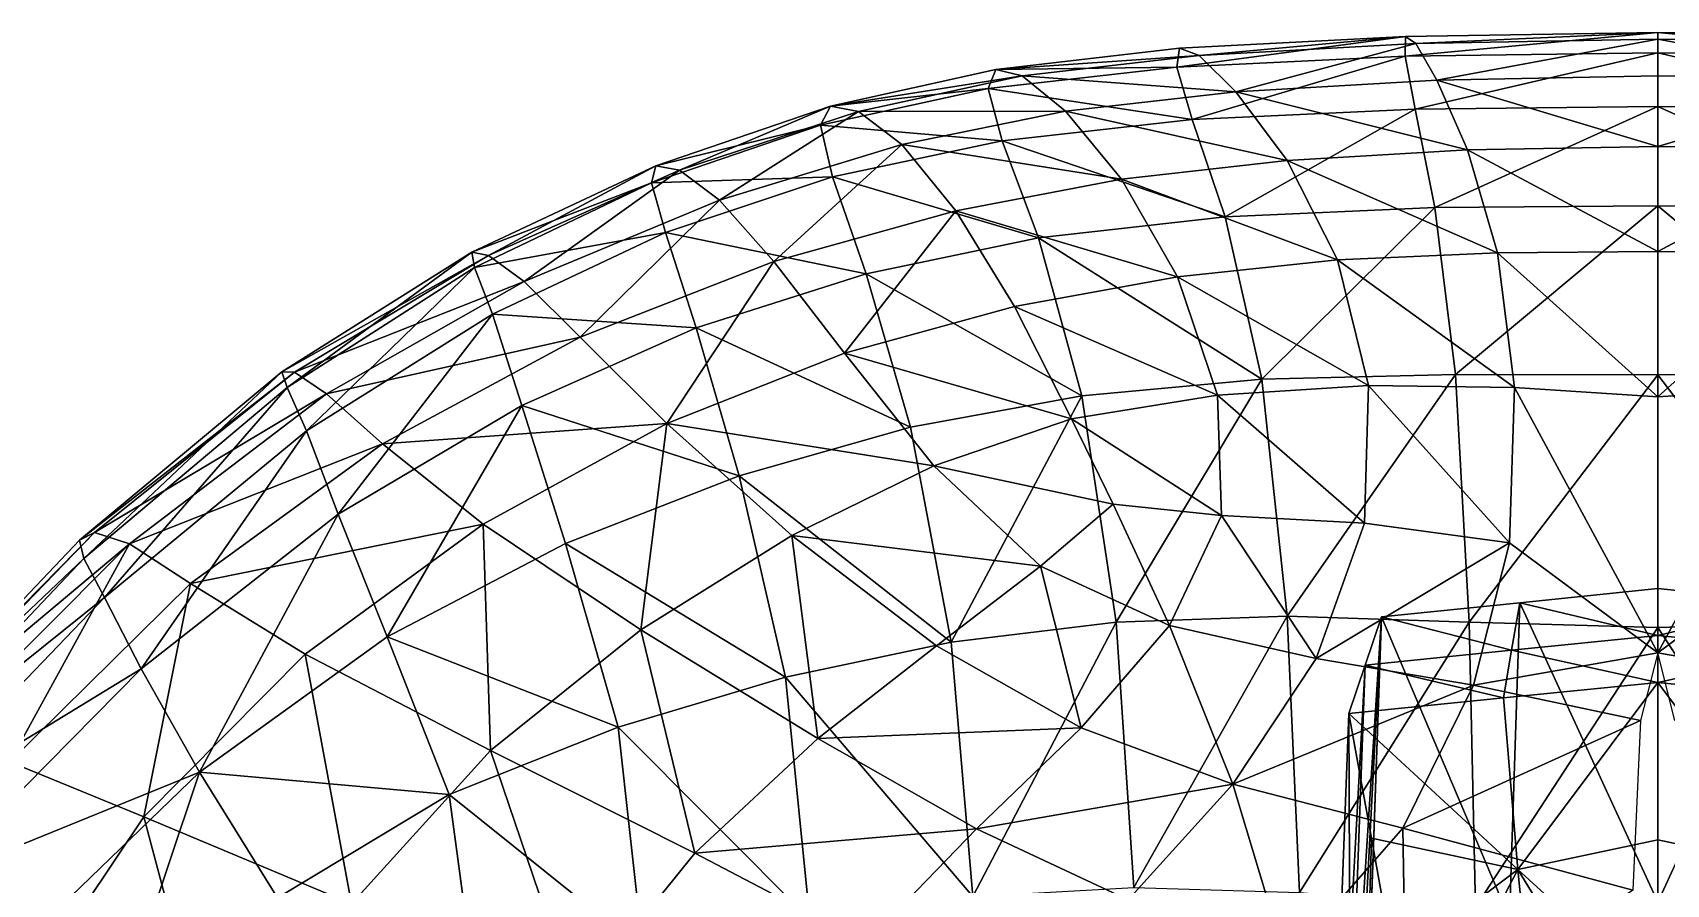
# Model space of a CAD drawing. Extents: x -25.2 to 25.3, y -25.7 to 25.2.
# Drawn here: x -15.19 to 0.12, y 17.17 to 25.16 of the extents above; entities that cross this region are included whole.
import ezdxf

# ---------------------------------------------------------------- set-up
doc = ezdxf.new("R2010")
doc.units = 0

msp = doc.modelspace()

# ---------------------------------------------------------------- linework, layer by layer
for points in [[(-4.467, 24.838, -56.462), (-2.325, 24.941, -56.376), (-2.321, 25.126, -58.22)], [(-4.467, 24.838, -56.462), (-2.321, 25.126, -58.22), (-4.44, 25.016, -58.314)], [(-4.256, 24.946, -59.961), (-4.44, 25.016, -58.314), (-2.321, 25.126, -58.22)], [(-4.256, 24.946, -59.961), (-2.321, 25.126, -58.22), (-2.224, 25.059, -59.857)], [(-2.325, 24.941, -56.376), (0.043, 24.971, -56.325), (0.043, 25.162, -58.16)], [(-2.325, 24.941, -56.376), (0.043, 25.162, -58.16), (-2.321, 25.126, -58.22)], [(-2.224, 25.059, -59.857), (-2.321, 25.126, -58.22), (0.043, 25.162, -58.16)], [(-2.224, 25.059, -59.857), (0.043, 25.162, -58.16), (0.043, 25.1, -59.794)], [(2.411, 24.941, -56.376), (2.407, 25.126, -58.22), (0.043, 25.162, -58.16)], [(2.411, 24.941, -56.376), (0.043, 25.162, -58.16), (0.043, 24.971, -56.325)], [(2.31, 25.059, -59.857), (0.043, 25.1, -59.794), (0.043, 25.162, -58.16)], [(2.31, 25.059, -59.857), (0.043, 25.162, -58.16), (2.407, 25.126, -58.22)], [(-6.162, 24.817, -58.351), (-4.467, 24.838, -56.462), (-4.44, 25.016, -58.314)], [(-6.162, 24.817, -58.351), (-4.44, 25.016, -58.314), (-4.256, 24.946, -59.961)], [(-3.913, 24.606, -61.464), (-4.256, 24.946, -59.961), (-2.224, 25.059, -59.857)], [(-3.913, 24.606, -61.464), (-2.224, 25.059, -59.857), (-2.027, 24.717, -61.361)], [(-2.232, 24.443, -54.406), (0.043, 24.971, -56.325), (-2.325, 24.941, -56.376)], [(-2.232, 24.443, -54.406), (0.043, 24.468, -54.363), (0.043, 24.971, -56.325)], [(-2.027, 24.717, -61.361), (-2.224, 25.059, -59.857), (0.043, 25.1, -59.794)], [(-2.027, 24.717, -61.361), (0.043, 25.1, -59.794), (0.043, 24.757, -61.304)], [(2.113, 24.717, -61.361), (0.043, 24.757, -61.304), (0.043, 25.1, -59.794)], [(2.113, 24.717, -61.361), (0.043, 25.1, -59.794), (2.31, 25.059, -59.857)], [(2.318, 24.443, -54.406), (2.411, 24.941, -56.376), (0.043, 24.971, -56.325)], [(2.318, 24.443, -54.406), (0.043, 24.971, -56.325), (0.043, 24.468, -54.363)], [(-7.713, 24.471, -58.383), (-6.235, 24.638, -56.51), (-6.162, 24.817, -58.351)], [(-7.713, 24.471, -58.383), (-6.162, 24.817, -58.351), (-5.915, 24.756, -60.01)], [(-6.235, 24.638, -56.51), (-4.321, 24.346, -54.487), (-4.467, 24.838, -56.462)], [(-6.162, 24.817, -58.351), (-6.235, 24.638, -56.51), (-4.467, 24.838, -56.462)], [(-6.162, 24.817, -58.351), (-4.256, 24.946, -59.961), (-5.915, 24.756, -60.01)], [(-5.915, 24.756, -60.01), (-4.256, 24.946, -59.961), (-3.913, 24.606, -61.464)], [(-4.321, 24.346, -54.487), (-2.325, 24.941, -56.376), (-4.467, 24.838, -56.462)], [(-4.321, 24.346, -54.487), (-2.232, 24.443, -54.406), (-2.325, 24.941, -56.376)], [(-7.713, 24.471, -58.383), (-5.915, 24.756, -60.01), (-7.449, 24.422, -60.057)], [(-7.449, 24.422, -60.057), (-5.915, 24.756, -60.01), (-5.51, 24.425, -61.536)], [(-5.915, 24.756, -60.01), (-3.913, 24.606, -61.464), (-5.51, 24.425, -61.536)], [(-3.913, 24.606, -61.464), (-2.027, 24.717, -61.361), (-1.74, 24.061, -62.8)], [(-2.027, 24.717, -61.361), (0.043, 24.757, -61.304), (0.043, 24.093, -62.761)], [(-2.027, 24.717, -61.361), (0.043, 24.093, -62.761), (-1.74, 24.061, -62.8)], [(2.113, 24.717, -61.361), (0.043, 24.093, -62.761), (0.043, 24.757, -61.304)], [(2.113, 24.717, -61.361), (1.827, 24.061, -62.8), (0.043, 24.093, -62.761)], [(-7.713, 24.471, -58.383), (-7.805, 24.294, -56.548), (-6.235, 24.638, -56.51)], [(-7.805, 24.294, -56.548), (-6.102, 24.147, -54.545), (-6.235, 24.638, -56.51)], [(-6.235, 24.638, -56.51), (-6.102, 24.147, -54.545), (-4.321, 24.346, -54.487)], [(-5.51, 24.425, -61.536), (-3.913, 24.606, -61.464), (-3.431, 23.963, -62.882)], [(-3.913, 24.606, -61.464), (-1.74, 24.061, -62.8), (-3.431, 23.963, -62.882)], [(-7.805, 24.294, -56.548), (-7.713, 24.471, -58.383), (-9.349, 23.913, -58.471)], [(-9.128, 23.872, -60.16), (-9.349, 23.913, -58.471), (-7.713, 24.471, -58.383)], [(-9.128, 23.872, -60.16), (-7.713, 24.471, -58.383), (-7.449, 24.422, -60.057)], [(-8.753, 23.591, -61.717), (-9.128, 23.872, -60.16), (-7.449, 24.422, -60.057)], [(-8.753, 23.591, -61.717), (-7.449, 24.422, -60.057), (-7.045, 24.111, -61.608)], [(-7.449, 24.422, -60.057), (-5.51, 24.425, -61.536), (-7.045, 24.111, -61.608)], [(-7.045, 24.111, -61.608), (-5.51, 24.425, -61.536), (-4.983, 23.787, -62.966)], [(-5.51, 24.425, -61.536), (-3.431, 23.963, -62.882), (-4.983, 23.787, -62.966)], [(-4.012, 23.433, -52.508), (-2.232, 24.443, -54.406), (-4.321, 24.346, -54.487)], [(-4.012, 23.433, -52.508), (-2.048, 23.52, -52.429), (-2.232, 24.443, -54.406)], [(-2.048, 23.52, -52.429), (0.043, 24.468, -54.363), (-2.232, 24.443, -54.406)], [(-2.048, 23.52, -52.429), (0.043, 23.538, -52.384), (0.043, 24.468, -54.363)], [(2.134, 23.52, -52.429), (2.318, 24.443, -54.406), (0.043, 24.468, -54.363)], [(2.134, 23.52, -52.429), (0.043, 24.468, -54.363), (0.043, 23.538, -52.384)], [(-7.694, 23.808, -54.584), (-7.805, 24.294, -56.548), (-9.391, 23.753, -56.608)], [(-7.805, 24.294, -56.548), (-9.349, 23.913, -58.471), (-9.391, 23.753, -56.608)], [(-7.805, 24.294, -56.548), (-7.694, 23.808, -54.584), (-6.102, 24.147, -54.545)], [(-6.102, 24.147, -54.545), (-4.012, 23.433, -52.508), (-4.321, 24.346, -54.487)], [(-7.045, 24.111, -61.608), (-8.243, 23.016, -63.167), (-8.753, 23.591, -61.717)], [(-7.045, 24.111, -61.608), (-6.539, 23.489, -63.058), (-8.243, 23.016, -63.167)], [(-7.694, 23.808, -54.584), (-5.762, 23.236, -52.551), (-6.102, 24.147, -54.545)], [(-7.045, 24.111, -61.608), (-4.983, 23.787, -62.966), (-6.539, 23.489, -63.058)], [(-6.102, 24.147, -54.545), (-5.762, 23.236, -52.551), (-4.012, 23.433, -52.508)], [(-3.431, 23.963, -62.882), (-1.74, 24.061, -62.8), (-1.46, 23.095, -64.062)], [(-1.74, 24.061, -62.8), (0.043, 24.093, -62.761), (0.043, 23.107, -64.045)], [(-1.74, 24.061, -62.8), (0.043, 23.107, -64.045), (-1.46, 23.095, -64.062)], [(1.827, 24.061, -62.8), (0.043, 23.107, -64.045), (0.043, 24.093, -62.761)], [(1.827, 24.061, -62.8), (1.546, 23.095, -64.062), (0.043, 23.107, -64.045)], [(-9.391, 23.753, -56.608), (-9.349, 23.913, -58.471), (-11.075, 23.103, -58.558)], [(-10.918, 23.071, -60.265), (-11.075, 23.103, -58.558), (-9.349, 23.913, -58.471)], [(-10.918, 23.071, -60.265), (-9.349, 23.913, -58.471), (-9.128, 23.872, -60.16)], [(-4.983, 23.787, -62.966), (-3.431, 23.963, -62.882), (-2.959, 23.03, -64.109)], [(-3.431, 23.963, -62.882), (-1.46, 23.095, -64.062), (-2.959, 23.03, -64.109)], [(-9.391, 23.753, -56.608), (-11.075, 23.103, -58.558), (-11.05, 22.958, -56.663)], [(-9.259, 23.288, -54.617), (-9.391, 23.753, -56.608), (-11.05, 22.958, -56.663)], [(-10.584, 22.826, -61.828), (-10.918, 23.071, -60.265), (-9.128, 23.872, -60.16)], [(-10.584, 22.826, -61.828), (-9.128, 23.872, -60.16), (-8.753, 23.591, -61.717)], [(-7.694, 23.808, -54.584), (-9.391, 23.753, -56.608), (-9.259, 23.288, -54.617)], [(-9.259, 23.288, -54.617), (-7.379, 22.899, -52.569), (-7.694, 23.808, -54.584)], [(-7.694, 23.808, -54.584), (-7.379, 22.899, -52.569), (-5.762, 23.236, -52.551)], [(-6.539, 23.489, -63.058), (-4.983, 23.787, -62.966), (-4.458, 22.872, -64.185)], [(-4.983, 23.787, -62.966), (-2.959, 23.03, -64.109), (-4.458, 22.872, -64.185)], [(-8.753, 23.591, -61.717), (-10.061, 22.306, -63.283), (-10.584, 22.826, -61.828)], [(-8.753, 23.591, -61.717), (-8.243, 23.016, -63.167), (-10.061, 22.306, -63.283)], [(-6.539, 23.489, -63.058), (-7.58, 22.156, -64.389), (-8.243, 23.016, -63.167)], [(-6.539, 23.489, -63.058), (-5.987, 22.592, -64.281), (-7.58, 22.156, -64.389)], [(-6.539, 23.489, -63.058), (-4.458, 22.872, -64.185), (-5.987, 22.592, -64.281)], [(-3.67, 21.912, -50.63), (-2.048, 23.52, -52.429), (-4.012, 23.433, -52.508)], [(-3.67, 21.912, -50.63), (-1.853, 21.954, -50.547), (-2.048, 23.52, -52.429)], [(-1.853, 21.954, -50.547), (0.043, 23.538, -52.384), (-2.048, 23.52, -52.429)], [(-1.853, 21.954, -50.547), (0.043, 21.95, -50.495), (0.043, 23.538, -52.384)], [(1.939, 21.954, -50.547), (2.134, 23.52, -52.429), (0.043, 23.538, -52.384)], [(1.939, 21.954, -50.547), (0.043, 23.538, -52.384), (0.043, 21.95, -50.495)], [(-9.259, 23.288, -54.617), (-11.05, 22.958, -56.663), (-10.883, 22.521, -54.646)], [(-10.883, 22.521, -54.646), (-8.972, 22.392, -52.588), (-9.259, 23.288, -54.617)], [(-9.259, 23.288, -54.617), (-8.972, 22.392, -52.588), (-7.379, 22.899, -52.569)], [(-5.762, 23.236, -52.551), (-3.67, 21.912, -50.63), (-4.012, 23.433, -52.508)], [(-7.379, 22.899, -52.569), (-5.355, 21.755, -50.664), (-5.762, 23.236, -52.551)], [(-5.762, 23.236, -52.551), (-5.355, 21.755, -50.664), (-3.67, 21.912, -50.63)], [(-12.808, 21.832, -56.676), (-11.075, 23.103, -58.558), (-12.858, 21.98, -58.583)], [(-12.858, 21.98, -58.583), (-11.075, 23.103, -58.558), (-10.918, 23.071, -60.265)], [(-12.858, 21.98, -58.583), (-10.918, 23.071, -60.265), (-12.738, 21.977, -60.31)], [(-12.808, 21.832, -56.676), (-11.05, 22.958, -56.663), (-11.075, 23.103, -58.558)], [(-12.738, 21.977, -60.31), (-10.918, 23.071, -60.265), (-10.584, 22.826, -61.828)], [(-8.243, 23.016, -63.167), (-9.247, 21.495, -64.513), (-10.061, 22.306, -63.283)], [(-8.243, 23.016, -63.167), (-7.58, 22.156, -64.389), (-9.247, 21.495, -64.513)], [(-2.67, 21.852, -65.033), (-4.458, 22.872, -64.185), (-2.959, 23.03, -64.109)], [(-2.959, 23.03, -64.109), (-1.46, 23.095, -64.062), (-1.299, 21.831, -65.032)], [(-2.959, 23.03, -64.109), (-1.299, 21.831, -65.032), (-2.67, 21.852, -65.033)], [(-1.46, 23.095, -64.062), (0.043, 23.107, -64.045), (0.043, 21.744, -65.06)], [(-1.46, 23.095, -64.062), (0.043, 21.744, -65.06), (-1.299, 21.831, -65.032)], [(1.546, 23.095, -64.062), (0.043, 21.744, -65.06), (0.043, 23.107, -64.045)], [(1.546, 23.095, -64.062), (1.385, 21.831, -65.032), (0.043, 21.744, -65.06)], [(-12.624, 21.425, -54.664), (-11.05, 22.958, -56.663), (-12.808, 21.832, -56.676)], [(-12.738, 21.977, -60.31), (-10.584, 22.826, -61.828), (-12.437, 21.774, -61.902)], [(-12.624, 21.425, -54.664), (-10.883, 22.521, -54.646), (-11.05, 22.958, -56.663)], [(-12.437, 21.774, -61.902), (-10.584, 22.826, -61.828), (-10.061, 22.306, -63.283)], [(-8.972, 22.392, -52.588), (-6.963, 21.459, -50.675), (-7.379, 22.899, -52.569)], [(-7.379, 22.899, -52.569), (-6.963, 21.459, -50.675), (-5.355, 21.755, -50.664)], [(-4.084, 21.759, -65.074), (-5.987, 22.592, -64.281), (-4.458, 22.872, -64.185)], [(-2.67, 21.852, -65.033), (-4.084, 21.759, -65.074), (-4.458, 22.872, -64.185)], [(-12.328, 20.645, -52.666), (-10.883, 22.521, -54.646), (-12.624, 21.425, -54.664)], [(-12.328, 20.645, -52.666), (-10.605, 21.665, -52.619), (-10.883, 22.521, -54.646)], [(-10.883, 22.521, -54.646), (-10.605, 21.665, -52.619), (-8.972, 22.392, -52.588)], [(-7.58, 22.156, -64.389), (-5.987, 22.592, -64.281), (-5.454, 21.539, -65.14)], [(-4.084, 21.759, -65.074), (-5.454, 21.539, -65.14), (-5.987, 22.592, -64.281)], [(-10.605, 21.665, -52.619), (-8.569, 21.005, -50.705), (-8.972, 22.392, -52.588)], [(-8.972, 22.392, -52.588), (-8.569, 21.005, -50.705), (-6.963, 21.459, -50.675)], [(-12.437, 21.774, -61.902), (-10.061, 22.306, -63.283), (-11.912, 21.304, -63.397)], [(-11.912, 21.304, -63.397), (-10.061, 22.306, -63.283), (-9.247, 21.495, -64.513)], [(-9.247, 21.495, -64.513), (-7.58, 22.156, -64.389), (-6.744, 21.096, -65.257)], [(-7.58, 22.156, -64.389), (-5.454, 21.539, -65.14), (-6.744, 21.096, -65.257)], [(-14.714, 20.229, -56.657), (-12.858, 21.98, -58.583), (-14.753, 20.4, -58.565)], [(-14.753, 20.4, -58.565), (-12.858, 21.98, -58.583), (-12.738, 21.977, -60.31)], [(-14.753, 20.4, -58.565), (-12.738, 21.977, -60.31), (-14.614, 20.471, -60.329)], [(-14.714, 20.229, -56.657), (-12.808, 21.832, -56.676), (-12.858, 21.98, -58.583)], [(-14.614, 20.471, -60.329), (-12.738, 21.977, -60.31), (-12.437, 21.774, -61.902)], [(-5.033, 19.632, -49.024), (-3.67, 21.912, -50.63), (-5.355, 21.755, -50.664)], [(-5.033, 19.632, -49.024), (-3.431, 19.686, -48.961), (-3.67, 21.912, -50.63)], [(-1.853, 21.954, -50.547), (-3.67, 21.912, -50.63), (-3.431, 19.686, -48.961)], [(-1.853, 21.954, -50.547), (-3.431, 19.686, -48.961), (-1.725, 19.631, -48.865)], [(0.043, 21.95, -50.495), (-1.853, 21.954, -50.547), (-1.725, 19.631, -48.865)], [(0.043, 21.95, -50.495), (-1.725, 19.631, -48.865), (0.043, 19.582, -48.81)], [(0.043, 21.95, -50.495), (1.811, 19.631, -48.865), (1.939, 21.954, -50.547)], [(0.043, 21.95, -50.495), (0.043, 19.582, -48.81), (1.811, 19.631, -48.865)], [(-14.518, 19.862, -54.669), (-12.808, 21.832, -56.676), (-14.714, 20.229, -56.657)], [(-14.614, 20.471, -60.329), (-12.437, 21.774, -61.902), (-14.286, 20.367, -61.978)], [(-14.518, 19.862, -54.669), (-12.624, 21.425, -54.664), (-12.808, 21.832, -56.676)], [(-14.286, 20.367, -61.978), (-12.437, 21.774, -61.902), (-11.912, 21.304, -63.397)], [(-6.58, 19.442, -49.072), (-5.355, 21.755, -50.664), (-6.963, 21.459, -50.675)], [(-6.58, 19.442, -49.072), (-5.033, 19.632, -49.024), (-5.355, 21.755, -50.664)], [(-4.047, 20.631, -65.652), (-5.454, 21.539, -65.14), (-4.084, 21.759, -65.074)], [(-2.706, 20.56, -65.675), (-4.084, 21.759, -65.074), (-2.67, 21.852, -65.033)], [(-2.706, 20.56, -65.675), (-4.047, 20.631, -65.652), (-4.084, 21.759, -65.074)], [(-2.67, 21.852, -65.033), (-1.347, 20.376, -65.733), (-2.706, 20.56, -65.675)], [(-2.67, 21.852, -65.033), (-1.299, 21.831, -65.032), (-1.347, 20.376, -65.733)], [(-1.299, 21.831, -65.032), (0.043, 19.342, -66.115), (-1.347, 20.376, -65.733)], [(-1.299, 21.831, -65.032), (0.043, 21.744, -65.06), (0.043, 19.342, -66.115)], [(1.385, 21.831, -65.032), (1.433, 20.376, -65.733), (0.043, 19.342, -66.115)], [(1.385, 21.831, -65.032), (0.043, 19.342, -66.115), (0.043, 21.744, -65.06)], [(-11.87, 19.493, -50.851), (-10.605, 21.665, -52.619), (-12.328, 20.645, -52.666)], [(-11.87, 19.493, -50.851), (-10.198, 20.368, -50.765), (-10.605, 21.665, -52.619)], [(-10.605, 21.665, -52.619), (-10.198, 20.368, -50.765), (-8.569, 21.005, -50.705)], [(-11.912, 21.304, -63.397), (-9.247, 21.495, -64.513), (-10.969, 20.551, -64.658)], [(-9.247, 21.495, -64.513), (-9.491, 19.559, -65.551), (-10.969, 20.551, -64.658)], [(-9.247, 21.495, -64.513), (-8.074, 20.443, -65.395), (-9.491, 19.559, -65.551)], [(-9.247, 21.495, -64.513), (-6.744, 21.096, -65.257), (-8.074, 20.443, -65.395)], [(-8.569, 21.005, -50.705), (-6.58, 19.442, -49.072), (-6.963, 21.459, -50.675)], [(-6.744, 21.096, -65.257), (-5.454, 21.539, -65.14), (-5.064, 20.739, -65.58)], [(-4.047, 20.631, -65.652), (-5.064, 20.739, -65.58), (-5.454, 21.539, -65.14)], [(-14.174, 19.192, -52.703), (-12.624, 21.425, -54.664), (-14.518, 19.862, -54.669)], [(-14.286, 20.367, -61.978), (-11.912, 21.304, -63.397), (-13.714, 19.992, -63.525)], [(-14.174, 19.192, -52.703), (-12.328, 20.645, -52.666), (-12.624, 21.425, -54.664)], [(-13.714, 19.992, -63.525), (-11.912, 21.304, -63.397), (-10.969, 20.551, -64.658)], [(-10.198, 20.368, -50.765), (-8.134, 19.113, -49.143), (-8.569, 21.005, -50.705)], [(-8.569, 21.005, -50.705), (-8.134, 19.113, -49.143), (-6.58, 19.442, -49.072)], [(-8.074, 20.443, -65.395), (-6.744, 21.096, -65.257), (-5.744, 20.156, -65.773)], [(-6.744, 21.096, -65.257), (-5.064, 20.739, -65.58), (-5.744, 20.156, -65.773)], [(-5.064, 20.739, -65.58), (-4.533, 19.6, -66.007), (-5.744, 20.156, -65.773)], [(-5.064, 20.739, -65.58), (-4.047, 20.631, -65.652), (-4.533, 19.6, -66.007)], [(-13.628, 18.224, -50.915), (-12.328, 20.645, -52.666), (-14.174, 19.192, -52.703)], [(-13.714, 19.992, -63.525), (-10.969, 20.551, -64.658), (-12.637, 19.331, -64.82)], [(-13.628, 18.224, -50.915), (-11.87, 19.493, -50.851), (-12.328, 20.645, -52.666)], [(-10.969, 20.551, -64.658), (-10.9, 18.425, -65.716), (-12.637, 19.331, -64.82)], [(-10.969, 20.551, -64.658), (-9.491, 19.559, -65.551), (-10.9, 18.425, -65.716)], [(-4.047, 20.631, -65.652), (-3.16, 19.291, -66.092), (-4.533, 19.6, -66.007)], [(-4.047, 20.631, -65.652), (-2.706, 20.56, -65.675), (-3.16, 19.291, -66.092)], [(-3.16, 19.291, -66.092), (-2.706, 20.56, -65.675), (-1.347, 20.376, -65.733)], [(-14.614, 20.471, -60.329), (-16.577, 18.446, -60.371), (-16.795, 18.251, -58.542)], [(-14.614, 20.471, -60.329), (-16.795, 18.251, -58.542), (-14.753, 20.4, -58.565)], [(-14.714, 20.229, -56.657), (-14.753, 20.4, -58.565), (-16.795, 18.251, -58.542)], [(-14.286, 20.367, -61.978), (-16.577, 18.446, -60.371), (-14.614, 20.471, -60.329)], [(-8.074, 20.443, -65.395), (-7.831, 18.538, -66.103), (-9.491, 19.559, -65.551)], [(-8.074, 20.443, -65.395), (-6.719, 19.408, -65.947), (-7.831, 18.538, -66.103)], [(-8.074, 20.443, -65.395), (-5.744, 20.156, -65.773), (-6.719, 19.408, -65.947)], [(-3.16, 19.291, -66.092), (-1.347, 20.376, -65.733), (-1.684, 19.039, -66.149)], [(-1.684, 19.039, -66.149), (-1.347, 20.376, -65.733), (0.043, 19.342, -66.115)], [(1.77, 19.039, -66.149), (0.043, 19.342, -66.115), (1.433, 20.376, -65.733)], [(-14.714, 20.229, -56.657), (-16.795, 18.251, -58.542), (-16.779, 18.047, -56.625)], [(-14.518, 19.862, -54.669), (-14.714, 20.229, -56.657), (-16.779, 18.047, -56.625)], [(-14.286, 20.367, -61.978), (-16.129, 18.518, -62.099), (-16.577, 18.446, -60.371)], [(-15.408, 18.321, -63.689), (-16.129, 18.518, -62.099), (-14.286, 20.367, -61.978)], [(-15.408, 18.321, -63.689), (-14.286, 20.367, -61.978), (-13.714, 19.992, -63.525)], [(-11.87, 19.493, -50.851), (-9.703, 18.645, -49.247), (-10.198, 20.368, -50.765)], [(-10.198, 20.368, -50.765), (-9.703, 18.645, -49.247), (-8.134, 19.113, -49.143)], [(-5.744, 20.156, -65.773), (-5.361, 18.638, -66.23), (-6.719, 19.408, -65.947)], [(-5.744, 20.156, -65.773), (-4.533, 19.6, -66.007), (-5.361, 18.638, -66.23)], [(-14.15, 17.804, -64.993), (-15.408, 18.321, -63.689), (-13.714, 19.992, -63.525)], [(-14.15, 17.804, -64.993), (-13.714, 19.992, -63.525), (-12.637, 19.331, -64.82)], [(0.043, 17.004, -18.917), (-1.251, 19.813, -11.804), (0.043, 19.945, -11.802)], [(-1.251, 19.813, -11.804), (0.043, 19.505, -9.039), (0.043, 19.945, -11.802)], [(0.043, 17.004, -18.917), (0.043, 19.945, -11.802), (1.337, 19.813, -11.804)], [(1.337, 19.813, -11.804), (0.043, 19.945, -11.802), (0.043, 19.505, -9.039)], [(-14.518, 19.862, -54.669), (-16.779, 18.047, -56.625), (-16.556, 17.738, -54.658)], [(-16.556, 17.738, -54.658), (-14.174, 19.192, -52.703), (-14.518, 19.862, -54.669)], [(-1.347, 16.851, -18.94), (-2.546, 19.68, -11.807), (-1.251, 19.813, -11.804)], [(-2.546, 19.68, -11.807), (-1.328, 19.367, -9.035), (-1.251, 19.813, -11.804)], [(0.043, 17.004, -18.917), (-1.347, 16.851, -18.94), (-1.251, 19.813, -11.804)], [(-1.251, 19.813, -11.804), (-1.328, 19.367, -9.035), (0.043, 19.505, -9.039)], [(0.043, 17.004, -18.917), (1.337, 19.813, -11.804), (1.433, 16.851, -18.94)], [(1.337, 19.813, -11.804), (0.043, 19.505, -9.039), (1.414, 19.367, -9.035)], [(-6.379, 17.055, -47.818), (-5.033, 19.632, -49.024), (-6.58, 19.442, -49.072)], [(-6.379, 17.055, -47.818), (-4.869, 17.14, -47.721), (-5.033, 19.632, -49.024)], [(-4.869, 17.14, -47.721), (-3.431, 19.686, -48.961), (-5.033, 19.632, -49.024)], [(-4.869, 17.14, -47.721), (-3.314, 17.093, -47.62), (-3.431, 19.686, -48.961)], [(-1.725, 19.631, -48.865), (-3.431, 19.686, -48.961), (-3.314, 17.093, -47.62)], [(-1.725, 19.631, -48.865), (-3.314, 17.093, -47.62), (-1.665, 16.957, -47.513)], [(-2.996, 11.119, -8.599), (-2.699, 19.228, -9.03), (-2.546, 19.68, -11.807)], [(-2.996, 11.119, -8.599), (-2.546, 19.68, -11.807), (-2.845, 11.221, -11.396)], [(-2.934, 8.586, -19.315), (-2.845, 11.221, -11.396), (-2.546, 19.68, -11.807)], [(-2.934, 8.586, -19.315), (-2.546, 19.68, -11.807), (-2.738, 16.699, -18.962)], [(-1.347, 16.851, -18.94), (-2.738, 16.699, -18.962), (-2.546, 19.68, -11.807)], [(-2.546, 19.68, -11.807), (-2.699, 19.228, -9.03), (-1.328, 19.367, -9.035)], [(0.043, 19.582, -48.81), (-1.725, 19.631, -48.865), (-1.665, 16.957, -47.513)], [(0.043, 19.582, -48.81), (1.751, 16.957, -47.513), (1.811, 19.631, -48.865)], [(-13.628, 18.224, -50.915), (-11.288, 18.013, -49.382), (-11.87, 19.493, -50.851)], [(-11.87, 19.493, -50.851), (-11.288, 18.013, -49.382), (-9.703, 18.645, -49.247)], [(-9.491, 19.559, -65.551), (-8.985, 17.462, -66.252), (-10.9, 18.425, -65.716)], [(-9.491, 19.559, -65.551), (-7.831, 18.538, -66.103), (-8.985, 17.462, -66.252)], [(-4.533, 19.6, -66.007), (-3.942, 18.109, -66.351), (-5.361, 18.638, -66.23)], [(-4.533, 19.6, -66.007), (-3.16, 19.291, -66.092), (-3.942, 18.109, -66.351)], [(0.043, 19.582, -48.81), (-1.665, 16.957, -47.513), (0.043, 16.873, -47.46)], [(-1.328, 19.367, -9.035), (0.043, 19.066, -6.277), (0.043, 19.505, -9.039)], [(0.043, 19.582, -48.81), (0.043, 16.873, -47.46), (1.751, 16.957, -47.513)], [(1.414, 19.367, -9.035), (0.043, 19.505, -9.039), (0.043, 19.066, -6.277)], [(-12.204, 16.989, -65.881), (-14.15, 17.804, -64.993), (-12.637, 19.331, -64.82)], [(-12.204, 16.989, -65.881), (-12.637, 19.331, -64.82), (-10.9, 18.425, -65.716)], [(-8.134, 19.113, -49.143), (-6.379, 17.055, -47.818), (-6.58, 19.442, -49.072)], [(-7.831, 18.538, -66.103), (-6.719, 19.408, -65.947), (-5.361, 18.638, -66.23)], [(-2.699, 19.228, -9.03), (-1.404, 18.92, -6.265), (-1.328, 19.367, -9.035)], [(-1.684, 19.039, -66.149), (0.043, 19.342, -66.115), (-0.118, 18.708, -66.233)], [(-1.328, 19.367, -9.035), (-1.404, 18.92, -6.265), (0.043, 19.066, -6.277)], [(1.414, 19.367, -9.035), (0.043, 19.066, -6.277), (1.49, 18.92, -6.265)], [(1.77, 19.039, -66.149), (0.204, 18.708, -66.233), (0.043, 19.342, -66.115)], [(-16.556, 17.738, -54.658), (-16.142, 17.201, -52.704), (-14.174, 19.192, -52.703)], [(-16.142, 17.201, -52.704), (-13.628, 18.224, -50.915), (-14.174, 19.192, -52.703)], [(-3.942, 18.109, -66.351), (-3.16, 19.291, -66.092), (-1.684, 19.039, -66.149)], [(-3.147, 11.017, -5.801), (-2.852, 18.775, -6.254), (-2.699, 19.228, -9.03)], [(-3.147, 11.017, -5.801), (-2.699, 19.228, -9.03), (-2.996, 11.119, -8.599)], [(-2.699, 19.228, -9.03), (-2.852, 18.775, -6.254), (-1.404, 18.92, -6.265)], [(-9.703, 18.645, -49.247), (-7.907, 16.84, -47.93), (-8.134, 19.113, -49.143)], [(-8.134, 19.113, -49.143), (-7.907, 16.84, -47.93), (-6.379, 17.055, -47.818)], [(-3.942, 18.109, -66.351), (-1.684, 19.039, -66.149), (-2.348, 17.698, -66.415)], [(-2.348, 17.698, -66.415), (-1.684, 19.039, -66.149), (-0.118, 18.708, -66.233)], [(0.043, 19.066, -6.277), (-1.404, 18.92, -6.265), (-1.27, 17.311, 2.678)], [(0.043, 19.066, -6.277), (-1.27, 17.311, 2.678), (0.043, 17.589, 1.492)], [(0.043, 19.066, -6.277), (0.043, 17.589, 1.492), (1.356, 17.311, 2.678)], [(0.043, 19.066, -6.277), (1.356, 17.311, 2.678), (1.49, 18.92, -6.265)], [(-2.852, 18.775, -6.254), (-1.27, 17.311, 2.678), (-1.404, 18.92, -6.265)], [(-2.852, 18.775, -6.254), (-3.147, 11.017, -5.801), (-2.822, 11.28, 1.939)], [(-2.852, 18.775, -6.254), (-2.822, 11.28, 1.939), (-2.641, 17.603, 0.688)], [(-2.852, 18.775, -6.254), (-2.641, 17.603, 0.688), (-1.27, 17.311, 2.678)], [(-2.348, 17.698, -66.415), (-0.118, 18.708, -66.233), (-0.191, 17.117, -66.468)], [(-11.288, 18.013, -49.382), (-9.472, 16.557, -48.089), (-9.703, 18.645, -49.247)], [(-9.703, 18.645, -49.247), (-9.472, 16.557, -48.089), (-7.907, 16.84, -47.93)], [(-8.985, 17.462, -66.252), (-7.831, 18.538, -66.103), (-6.344, 17.693, -66.39)], [(-7.831, 18.538, -66.103), (-5.361, 18.638, -66.23), (-6.344, 17.693, -66.39)], [(-6.344, 17.693, -66.39), (-5.361, 18.638, -66.23), (-3.942, 18.109, -66.351)], [(-10.103, 16.079, -66.397), (-12.204, 16.989, -65.881), (-10.9, 18.425, -65.716)], [(-10.103, 16.079, -66.397), (-10.9, 18.425, -65.716), (-8.985, 17.462, -66.252)], [(-15.55, 15.715, -65.192), (-15.408, 18.321, -63.689), (-14.15, 17.804, -64.993)], [(-16.142, 17.201, -52.704), (-15.486, 16.429, -50.91), (-13.628, 18.224, -50.915)], [(-14.54, 15.492, -49.431), (-13.628, 18.224, -50.915), (-15.486, 16.429, -50.91)], [(-14.54, 15.492, -49.431), (-12.896, 17.044, -49.483), (-13.628, 18.224, -50.915)], [(-13.628, 18.224, -50.915), (-12.896, 17.044, -49.483), (-11.288, 18.013, -49.382)], [(-6.344, 17.693, -66.39), (-3.942, 18.109, -66.351), (-4.921, 17.024, -66.518)], [(-3.942, 18.109, -66.351), (-3.441, 16.447, -66.588), (-4.921, 17.024, -66.518)], [(-3.942, 18.109, -66.351), (-2.348, 17.698, -66.415), (-3.441, 16.447, -66.588)], [(-12.896, 17.044, -49.483), (-11.054, 16.273, -48.33), (-11.288, 18.013, -49.382)], [(-11.288, 18.013, -49.382), (-11.054, 16.273, -48.33), (-9.472, 16.557, -48.089)], [(-13.417, 15.043, -66.052), (-15.55, 15.715, -65.192), (-14.15, 17.804, -64.993)], [(-13.417, 15.043, -66.052), (-14.15, 17.804, -64.993), (-12.204, 16.989, -65.881)], [(-8.985, 17.462, -66.252), (-6.344, 17.693, -66.39), (-7.378, 16.622, -66.521)], [(-7.378, 16.622, -66.521), (-6.344, 17.693, -66.39), (-4.921, 17.024, -66.518)], [(-2.348, 17.698, -66.415), (-2.311, 15.651, -66.651), (-3.441, 16.447, -66.588)], [(-2.348, 17.698, -66.415), (-0.191, 17.117, -66.468), (-2.311, 15.651, -66.651)], [(-10.103, 16.079, -66.397), (-8.985, 17.462, -66.252), (-7.378, 16.622, -66.521)], [(-2.431, 16.43, 7.63), (-2.641, 17.603, 0.688), (-2.822, 11.28, 1.939)], [(-2.431, 16.43, 7.63), (-1.27, 17.311, 2.678), (-2.641, 17.603, 0.688)], [(0.043, 16.112, 9.26), (0.043, 17.589, 1.492), (-1.27, 17.311, 2.678)], [(0.043, 16.112, 9.26), (1.356, 17.311, 2.678), (0.043, 17.589, 1.492)], [(-2.431, 16.43, 7.63), (-1.793, 16.301, 8.329), (-1.27, 17.311, 2.678)], [(-1.155, 16.172, 9.028), (-1.27, 17.311, 2.678), (-1.793, 16.301, 8.329)], [(-1.155, 16.172, 9.028), (-0.556, 16.142, 9.144), (-1.27, 17.311, 2.678)], [(0.043, 16.112, 9.26), (-1.27, 17.311, 2.678), (-0.556, 16.142, 9.144)], [(0.043, 16.112, 9.26), (0.642, 16.142, 9.144), (1.356, 17.311, 2.678)]]:
    msp.add_3dface(points)

doc.saveas('drawing.dxf')
